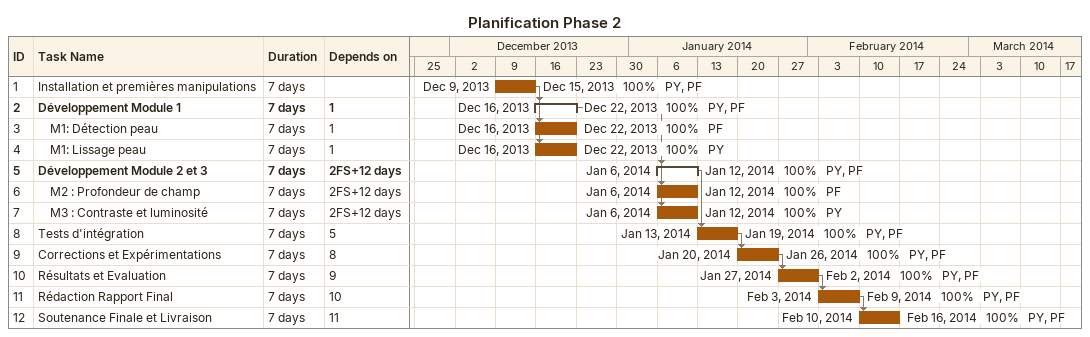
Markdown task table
Planification Phase 2

| ID | Level | Task | Duration | Start | Finish | Predecessors | Resources | % complete |
|---|---|---|---|---|---|---|---|---|
| 1 | 1 | Installation et premières manipulations | 7d | 2013-12-09 | 2013-12-15 |  | PY, PF | 100 |
| 2 | 1 | **Développement Module 1** | 7d | 2013-12-16 | 2013-12-22 | 1 | PY, PF | 100 |
| 3 | 2 | M1: Détection peau | 7d | 2013-12-16 | 2013-12-22 | 1 | PF | 100 |
| 4 | 2 | M1: Lissage peau | 7d | 2013-12-16 | 2013-12-22 | 1 | PY | 100 |
| 5 | 1 | **Développement Module 2 et 3** | 7d | 2014-01-06 | 2014-01-12 | 2FS+12d | PY, PF | 100 |
| 6 | 2 | M2 : Profondeur de champ | 7d | 2014-01-06 | 2014-01-12 | 2FS+12d | PF | 100 |
| 7 | 2 | M3 : Contraste et luminosité | 7d | 2014-01-06 | 2014-01-12 | 2FS+12d | PY | 100 |
| 8 | 1 | Tests d'intégration | 7d | 2014-01-13 | 2014-01-19 | 5 | PY, PF | 100 |
| 9 | 1 | Corrections et Expérimentations | 7d | 2014-01-20 | 2014-01-26 | 8 | PY, PF | 100 |
| 10 | 1 | Résultats et Evaluation | 7d | 2014-01-27 | 2014-02-02 | 9 | PY, PF | 100 |
| 11 | 1 | Rédaction Rapport Final | 7d | 2014-02-03 | 2014-02-09 | 10 | PY, PF | 100 |
| 12 | 1 | Soutenance Finale et Livraison | 7d | 2014-02-10 | 2014-02-16 | 11 | PY, PF | 100 |
